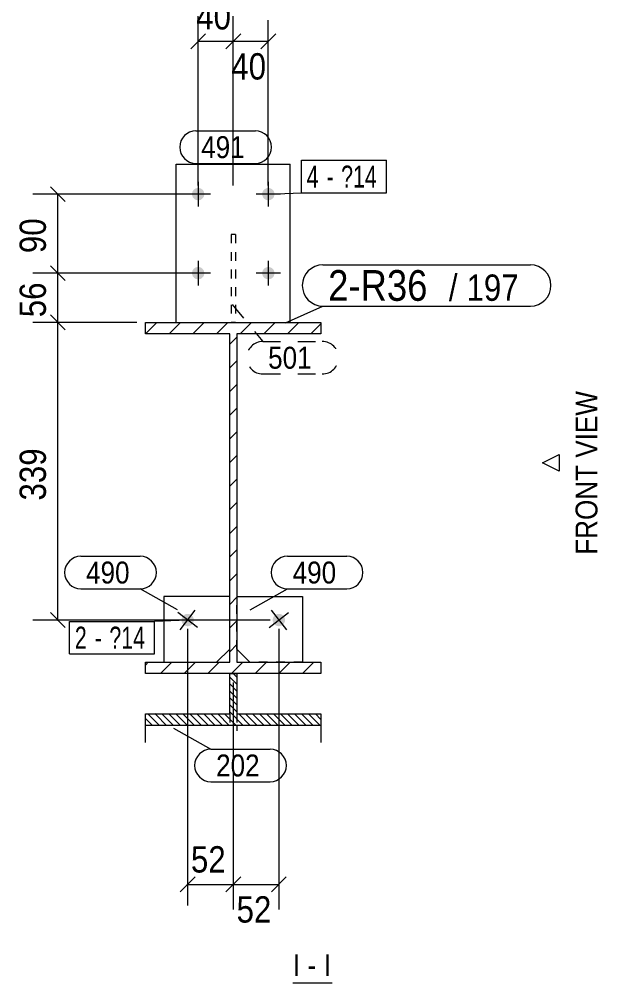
# Model space of a CAD drawing. Header units: millimetres. Extents: x 2 to 1174, y 1 to 825.
# Drawn here: x 519.7 to 585.6, y 71.7 to 181.4 of the extents above; entities that cross this region are included whole.
import ezdxf

# ---------------------------------------------------------------- set-up
doc = ezdxf.new("R2010")
doc.units = ezdxf.units.MM
for name, pattern in [('XKITLINE00', [0]), ('XKITLINE01', [4, 1, -1, 1, -1]), ('XKITLINE02', [4, 2, -2])]:
    doc.linetypes.add(name, pattern=pattern)
for name, color, linetype, lineweight in [('Bolt', 3, 'Continuous', 0), ('BoltMark', 7, 'Continuous', 0), ('Dimensions', 7, 'Continuous', 0), ('OtherObjectType', 7, 'Continuous', 0), ('Part', 2, 'Continuous', 0), ('PartMark', 7, 'Continuous', 0)]:
    doc.layers.add(name, color=color, linetype=linetype, lineweight=lineweight)
doc.styles.add('ARIAL', font='ARIAL.TTF')
doc.styles.add('ARIAL_NARROW', font='ARIALN.TTF')

# ---------------------------------------------------------------- blocks, each defined once
blk = doc.blocks.new('*A3')
at = {"layer": 'Part', "color": 7, "linetype": 'XKITLINE00', "lineweight": 0}
for p, q in [((534.06, 145.63), (535.36, 146.93)), ((536.76, 145.63), (538.06, 146.93)), ((539.45, 145.63), (540.75, 146.93)), ((542.15, 145.63), (543.45, 146.93)), ((544.84, 145.63), (546.14, 146.93)), ((547.53, 145.63), (548.83, 146.93)), ((550.23, 145.63), (551.53, 146.93)), ((552.92, 145.63), (554.06, 146.77)), ((534.06, 145.63), (534.06, 145.63)), ((543.66, 144.46), (544.46, 145.26)), ((543.66, 141.76), (544.46, 142.56)), ((543.66, 139.07), (544.46, 139.87)), ((543.66, 136.37), (544.46, 137.17)), ((543.66, 133.68), (544.46, 134.48)), ((543.66, 130.98), (544.46, 131.78)), ((543.66, 128.29), (544.46, 129.09)), ((543.66, 125.6), (544.46, 126.4)), ((543.66, 122.9), (544.46, 123.7)), ((543.66, 120.21), (544.46, 121.01)), ((543.66, 117.51), (544.46, 118.31)), ((543.66, 114.82), (544.46, 115.62)), ((543.66, 112.13), (544.46, 112.93)), ((543.66, 109.43), (544.46, 110.23)), ((534.06, 107.91), (534.38, 108.23)), ((535.78, 106.93), (537.08, 108.23)), ((538.47, 106.93), (539.77, 108.23)), ((541.16, 106.93), (542.46, 108.23)), ((543.86, 106.93), (545.16, 108.23)), ((546.55, 106.93), (547.85, 108.23)), ((549.25, 106.93), (550.55, 108.23)), ((551.94, 106.93), (553.24, 108.23))]:
    blk.add_line(p, q, dxfattribs=at)
blk = doc.blocks.new('*A4')
at = {"layer": 'Part', "color": 7, "linetype": 'XKITLINE00', "lineweight": 0}
for p, q in [((544.46, 105.74), (543.66, 106.54)), ((544.46, 106.54), (544.07, 106.93)), ((544.46, 104.95), (543.66, 105.75)), ((544.46, 104.15), (543.66, 104.95)), ((544.46, 103.36), (543.66, 104.16)), ((544.46, 102.56), (543.66, 103.36)), ((534.86, 101.82), (534.33, 102.35)), ((535.26, 102.22), (535.13, 102.35)), ((536.45, 101.02), (535.26, 102.22)), ((537.25, 101.02), (535.92, 102.35)), ((538.04, 101.02), (536.72, 102.35)), ((538.84, 101.02), (537.51, 102.35)), ((539.63, 101.02), (538.31, 102.35)), ((540.43, 101.02), (539.11, 102.35)), ((541.23, 101.02), (539.9, 102.35)), ((542.02, 101.02), (540.7, 102.35)), ((542.82, 101.02), (541.49, 102.35)), ((543.61, 101.02), (542.29, 102.35)), ((544.41, 101.02), (543.08, 102.35)), ((545.2, 101.02), (543.66, 102.57)), ((546, 101.02), (544.68, 102.35)), ((546.8, 101.02), (545.47, 102.35)), ((547.59, 101.02), (546.27, 102.35)), ((548.39, 101.02), (547.06, 102.35)), ((549.18, 101.02), (547.86, 102.35)), ((549.98, 101.02), (548.66, 102.35)), ((550.77, 101.02), (549.45, 102.35)), ((551.57, 101.02), (550.25, 102.35)), ((552.37, 101.02), (551.04, 102.35)), ((553.16, 101.02), (551.84, 102.35)), ((553.96, 101.02), (552.63, 102.35)), ((554.06, 101.71), (553.43, 102.35)), ((534.46, 101.42), (534.06, 101.82)), ((534.86, 101.02), (534.46, 101.42)), ((535.66, 101.02), (534.86, 101.82))]:
    blk.add_line(p, q, dxfattribs=at)
blk = doc.blocks.new('*A159')
at = {"layer": 'Bolt'}
blk.add_hatch(color=3, dxfattribs=at).paths.add_polyline_path([(538.41, 112.5), (538.38, 112.52), (538.36, 112.55), (538.33, 112.57), (538.31, 112.6), (538.29, 112.63), (538.27, 112.66), (538.26, 112.69), (538.24, 112.72), (538.22, 112.75), (538.21, 112.78), (538.2, 112.81), (538.19, 112.84), (538.18, 112.88), (538.17, 112.91), (538.17, 112.94), (538.17, 112.98), (538.16, 113.01), (538.16, 113.05), (538.17, 113.08), (538.17, 113.12), (538.17, 113.15), (538.18, 113.18), (538.19, 113.22), (538.2, 113.25), (538.21, 113.28), (538.22, 113.31), (538.24, 113.35), (538.25, 113.38), (538.27, 113.41), (538.29, 113.43), (538.31, 113.46), (538.33, 113.49), (538.36, 113.51), (538.38, 113.54), (538.41, 113.56), (538.43, 113.58), (538.46, 113.6), (538.49, 113.62), (538.52, 113.64), (538.55, 113.66), (538.58, 113.67), (538.61, 113.68), (538.64, 113.7), (538.68, 113.71), (538.71, 113.71), (538.74, 113.72), (538.78, 113.73), (538.81, 113.73), (538.85, 113.73), (538.88, 113.73), (538.91, 113.73), (538.95, 113.73), (538.98, 113.72), (539.02, 113.71), (539.05, 113.71), (539.08, 113.7), (539.11, 113.69), (539.15, 113.67), (539.18, 113.66), (539.21, 113.64), (539.24, 113.62), (539.27, 113.6), (539.29, 113.58), (539.32, 113.56), (539.35, 113.54), (539.37, 113.52), (539.39, 113.49), (539.41, 113.46), (539.44, 113.44), (539.45, 113.41), (539.47, 113.38), (539.49, 113.35), (539.5, 113.32), (539.52, 113.28), (539.53, 113.25), (539.54, 113.22), (539.55, 113.19), (539.55, 113.15), (539.56, 113.12), (539.56, 113.08), (539.56, 113.05), (539.56, 113.02), (539.56, 112.98), (539.56, 112.95), (539.55, 112.91), (539.55, 112.88), (539.54, 112.85), (539.53, 112.81), (539.52, 112.78), (539.5, 112.75), (539.49, 112.72), (539.47, 112.69), (539.46, 112.66), (539.44, 112.63), (539.42, 112.6), (539.39, 112.58), (539.37, 112.55), (539.35, 112.53), (539.32, 112.5), (539.3, 112.48), (539.27, 112.46), (539.24, 112.44), (539.21, 112.42), (539.18, 112.41), (539.15, 112.39), (539.12, 112.38), (539.08, 112.37), (539.05, 112.36), (539.02, 112.35), (538.98, 112.34), (538.95, 112.34), (538.92, 112.33), (538.88, 112.33), (538.85, 112.33), (538.81, 112.33), (538.78, 112.34), (538.75, 112.34), (538.71, 112.35), (538.68, 112.36), (538.65, 112.37), (538.61, 112.38), (538.58, 112.39), (538.55, 112.41), (538.52, 112.42), (538.49, 112.44), (538.46, 112.46), (538.43, 112.48)], flags=17)
at = {"layer": 'Bolt', "color": 3, "linetype": 'XKITLINE00', "lineweight": 0}
for p, q in [((538, 111.93), (539.72, 114.14)), ((539.97, 112.17), (537.76, 113.89))]:
    blk.add_line(p, q, dxfattribs=at)
blk = doc.blocks.new('*A160')
at = {"layer": 'Bolt'}
for points in [[(540.76, 161.5), (540.76, 161.46), (540.76, 161.43), (540.75, 161.4), (540.74, 161.36), (540.73, 161.33), (540.72, 161.3), (540.71, 161.26), (540.7, 161.23), (540.68, 161.2), (540.66, 161.17), (540.65, 161.14), (540.63, 161.11), (540.6, 161.09), (540.58, 161.06), (540.56, 161.04), (540.53, 161.01), (540.51, 160.99), (540.48, 160.97), (540.45, 160.95), (540.42, 160.93), (540.39, 160.91), (540.36, 160.9), (540.33, 160.88), (540.3, 160.87), (540.27, 160.86), (540.23, 160.85), (540.2, 160.85), (540.17, 160.84), (540.13, 160.83), (540.1, 160.83), (540.06, 160.83), (540.03, 160.83), (540, 160.83), (539.96, 160.84), (539.93, 160.85), (539.89, 160.85), (539.86, 160.86), (539.83, 160.87), (539.8, 160.88), (539.76, 160.9), (539.73, 160.91), (539.7, 160.93), (539.67, 160.95), (539.65, 160.97), (539.62, 160.99), (539.59, 161.01), (539.57, 161.04), (539.55, 161.06), (539.52, 161.09), (539.5, 161.11), (539.48, 161.14), (539.46, 161.17), (539.45, 161.2), (539.43, 161.23), (539.42, 161.26), (539.4, 161.3), (539.39, 161.33), (539.38, 161.36), (539.38, 161.4), (539.37, 161.43), (539.37, 161.46), (539.36, 161.5), (539.36, 161.53), (539.36, 161.57), (539.37, 161.6), (539.37, 161.63), (539.38, 161.67), (539.38, 161.7), (539.39, 161.73), (539.4, 161.77), (539.42, 161.8), (539.43, 161.83), (539.45, 161.86), (539.46, 161.89), (539.48, 161.92), (539.5, 161.95), (539.52, 161.98), (539.55, 162), (539.57, 162.03), (539.59, 162.05), (539.62, 162.07), (539.65, 162.09), (539.67, 162.11), (539.7, 162.13), (539.73, 162.15), (539.76, 162.16), (539.8, 162.18), (539.83, 162.19), (539.86, 162.2), (539.89, 162.21), (539.93, 162.22), (539.96, 162.22), (540, 162.23), (540.03, 162.23), (540.06, 162.23), (540.1, 162.23), (540.13, 162.23), (540.17, 162.22), (540.2, 162.22), (540.23, 162.21), (540.27, 162.2), (540.3, 162.19), (540.33, 162.18), (540.36, 162.16), (540.39, 162.15), (540.42, 162.13), (540.45, 162.11), (540.48, 162.09), (540.51, 162.07), (540.53, 162.05), (540.56, 162.03), (540.58, 162), (540.6, 161.98), (540.63, 161.95), (540.65, 161.92), (540.66, 161.89), (540.68, 161.86), (540.7, 161.83), (540.71, 161.8), (540.72, 161.77), (540.73, 161.73), (540.74, 161.7), (540.75, 161.67), (540.76, 161.63), (540.76, 161.6), (540.76, 161.57), (540.76, 161.53)], [(548.76, 161.5), (548.76, 161.46), (548.76, 161.43), (548.75, 161.4), (548.74, 161.36), (548.73, 161.33), (548.72, 161.3), (548.71, 161.26), (548.7, 161.23), (548.68, 161.2), (548.66, 161.17), (548.65, 161.14), (548.63, 161.11), (548.6, 161.09), (548.58, 161.06), (548.56, 161.04), (548.53, 161.01), (548.51, 160.99), (548.48, 160.97), (548.45, 160.95), (548.42, 160.93), (548.39, 160.91), (548.36, 160.9), (548.33, 160.88), (548.3, 160.87), (548.27, 160.86), (548.23, 160.85), (548.2, 160.85), (548.17, 160.84), (548.13, 160.83), (548.1, 160.83), (548.06, 160.83), (548.03, 160.83), (548, 160.83), (547.96, 160.84), (547.93, 160.85), (547.89, 160.85), (547.86, 160.86), (547.83, 160.87), (547.8, 160.88), (547.76, 160.9), (547.73, 160.91), (547.7, 160.93), (547.67, 160.95), (547.65, 160.97), (547.62, 160.99), (547.59, 161.01), (547.57, 161.04), (547.55, 161.06), (547.52, 161.09), (547.5, 161.11), (547.48, 161.14), (547.46, 161.17), (547.45, 161.2), (547.43, 161.23), (547.42, 161.26), (547.4, 161.3), (547.39, 161.33), (547.38, 161.36), (547.38, 161.4), (547.37, 161.43), (547.37, 161.46), (547.36, 161.5), (547.36, 161.53), (547.36, 161.57), (547.37, 161.6), (547.37, 161.63), (547.38, 161.67), (547.38, 161.7), (547.39, 161.73), (547.4, 161.77), (547.42, 161.8), (547.43, 161.83), (547.45, 161.86), (547.46, 161.89), (547.48, 161.92), (547.5, 161.95), (547.52, 161.98), (547.55, 162), (547.57, 162.03), (547.59, 162.05), (547.62, 162.07), (547.65, 162.09), (547.67, 162.11), (547.7, 162.13), (547.73, 162.15), (547.76, 162.16), (547.8, 162.18), (547.83, 162.19), (547.86, 162.2), (547.89, 162.21), (547.93, 162.22), (547.96, 162.22), (548, 162.23), (548.03, 162.23), (548.06, 162.23), (548.1, 162.23), (548.13, 162.23), (548.17, 162.22), (548.2, 162.22), (548.23, 162.21), (548.27, 162.2), (548.3, 162.19), (548.33, 162.18), (548.36, 162.16), (548.39, 162.15), (548.42, 162.13), (548.45, 162.11), (548.48, 162.09), (548.51, 162.07), (548.53, 162.05), (548.56, 162.03), (548.58, 162), (548.6, 161.98), (548.63, 161.95), (548.65, 161.92), (548.66, 161.89), (548.68, 161.86), (548.7, 161.83), (548.71, 161.8), (548.72, 161.77), (548.73, 161.73), (548.74, 161.7), (548.75, 161.67), (548.76, 161.63), (548.76, 161.6), (548.76, 161.57), (548.76, 161.53)], [(540.76, 152.5), (540.76, 152.46), (540.76, 152.43), (540.75, 152.4), (540.74, 152.36), (540.73, 152.33), (540.72, 152.3), (540.71, 152.26), (540.7, 152.23), (540.68, 152.2), (540.66, 152.17), (540.65, 152.14), (540.63, 152.11), (540.6, 152.09), (540.58, 152.06), (540.56, 152.04), (540.53, 152.01), (540.51, 151.99), (540.48, 151.97), (540.45, 151.95), (540.42, 151.93), (540.39, 151.91), (540.36, 151.9), (540.33, 151.88), (540.3, 151.87), (540.27, 151.86), (540.23, 151.85), (540.2, 151.85), (540.17, 151.84), (540.13, 151.83), (540.1, 151.83), (540.06, 151.83), (540.03, 151.83), (540, 151.83), (539.96, 151.84), (539.93, 151.85), (539.89, 151.85), (539.86, 151.86), (539.83, 151.87), (539.8, 151.88), (539.76, 151.9), (539.73, 151.91), (539.7, 151.93), (539.67, 151.95), (539.65, 151.97), (539.62, 151.99), (539.59, 152.01), (539.57, 152.04), (539.55, 152.06), (539.52, 152.09), (539.5, 152.11), (539.48, 152.14), (539.46, 152.17), (539.45, 152.2), (539.43, 152.23), (539.42, 152.26), (539.4, 152.3), (539.39, 152.33), (539.38, 152.36), (539.38, 152.4), (539.37, 152.43), (539.37, 152.46), (539.36, 152.5), (539.36, 152.53), (539.36, 152.57), (539.37, 152.6), (539.37, 152.63), (539.38, 152.67), (539.38, 152.7), (539.39, 152.73), (539.4, 152.77), (539.42, 152.8), (539.43, 152.83), (539.45, 152.86), (539.46, 152.89), (539.48, 152.92), (539.5, 152.95), (539.52, 152.98), (539.55, 153), (539.57, 153.03), (539.59, 153.05), (539.62, 153.07), (539.65, 153.09), (539.67, 153.11), (539.7, 153.13), (539.73, 153.15), (539.76, 153.16), (539.8, 153.18), (539.83, 153.19), (539.86, 153.2), (539.89, 153.21), (539.93, 153.22), (539.96, 153.22), (540, 153.23), (540.03, 153.23), (540.06, 153.23), (540.1, 153.23), (540.13, 153.23), (540.17, 153.22), (540.2, 153.22), (540.23, 153.21), (540.27, 153.2), (540.3, 153.19), (540.33, 153.18), (540.36, 153.16), (540.39, 153.15), (540.42, 153.13), (540.45, 153.11), (540.48, 153.09), (540.51, 153.07), (540.53, 153.05), (540.56, 153.03), (540.58, 153), (540.6, 152.98), (540.63, 152.95), (540.65, 152.92), (540.66, 152.89), (540.68, 152.86), (540.7, 152.83), (540.71, 152.8), (540.72, 152.77), (540.73, 152.73), (540.74, 152.7), (540.75, 152.67), (540.76, 152.63), (540.76, 152.6), (540.76, 152.57), (540.76, 152.53)], [(548.76, 152.5), (548.76, 152.46), (548.76, 152.43), (548.75, 152.4), (548.74, 152.36), (548.73, 152.33), (548.72, 152.3), (548.71, 152.26), (548.7, 152.23), (548.68, 152.2), (548.66, 152.17), (548.65, 152.14), (548.63, 152.11), (548.6, 152.09), (548.58, 152.06), (548.56, 152.04), (548.53, 152.01), (548.51, 151.99), (548.48, 151.97), (548.45, 151.95), (548.42, 151.93), (548.39, 151.91), (548.36, 151.9), (548.33, 151.88), (548.3, 151.87), (548.27, 151.86), (548.23, 151.85), (548.2, 151.85), (548.17, 151.84), (548.13, 151.83), (548.1, 151.83), (548.06, 151.83), (548.03, 151.83), (548, 151.83), (547.96, 151.84), (547.93, 151.85), (547.89, 151.85), (547.86, 151.86), (547.83, 151.87), (547.8, 151.88), (547.76, 151.9), (547.73, 151.91), (547.7, 151.93), (547.67, 151.95), (547.65, 151.97), (547.62, 151.99), (547.59, 152.01), (547.57, 152.04), (547.55, 152.06), (547.52, 152.09), (547.5, 152.11), (547.48, 152.14), (547.46, 152.17), (547.45, 152.2), (547.43, 152.23), (547.42, 152.26), (547.4, 152.3), (547.39, 152.33), (547.38, 152.36), (547.38, 152.4), (547.37, 152.43), (547.37, 152.46), (547.36, 152.5), (547.36, 152.53), (547.36, 152.57), (547.37, 152.6), (547.37, 152.63), (547.38, 152.67), (547.38, 152.7), (547.39, 152.73), (547.4, 152.77), (547.42, 152.8), (547.43, 152.83), (547.45, 152.86), (547.46, 152.89), (547.48, 152.92), (547.5, 152.95), (547.52, 152.98), (547.55, 153), (547.57, 153.03), (547.59, 153.05), (547.62, 153.07), (547.65, 153.09), (547.67, 153.11), (547.7, 153.13), (547.73, 153.15), (547.76, 153.16), (547.8, 153.18), (547.83, 153.19), (547.86, 153.2), (547.89, 153.21), (547.93, 153.22), (547.96, 153.22), (548, 153.23), (548.03, 153.23), (548.06, 153.23), (548.1, 153.23), (548.13, 153.23), (548.17, 153.22), (548.2, 153.22), (548.23, 153.21), (548.27, 153.2), (548.3, 153.19), (548.33, 153.18), (548.36, 153.16), (548.39, 153.15), (548.42, 153.13), (548.45, 153.11), (548.48, 153.09), (548.51, 153.07), (548.53, 153.05), (548.56, 153.03), (548.58, 153), (548.6, 152.98), (548.63, 152.95), (548.65, 152.92), (548.66, 152.89), (548.68, 152.86), (548.7, 152.83), (548.71, 152.8), (548.72, 152.77), (548.73, 152.73), (548.74, 152.7), (548.75, 152.67), (548.76, 152.63), (548.76, 152.6), (548.76, 152.57), (548.76, 152.53)]]:
    blk.add_hatch(color=3, dxfattribs=at).paths.add_polyline_path(points, flags=17)
at = {"layer": 'Bolt', "color": 3, "linetype": 'XKITLINE00', "lineweight": 0}
for p, q in [((540.06, 162.93), (540.06, 160.13)), ((548.06, 162.93), (548.06, 160.13)), ((541.46, 161.53), (538.66, 161.53)), ((549.46, 161.53), (546.66, 161.53)), ((540.06, 153.93), (540.06, 151.13)), ((548.06, 153.93), (548.06, 151.13)), ((541.46, 152.53), (538.66, 152.53)), ((549.46, 152.53), (546.66, 152.53))]:
    blk.add_line(p, q, dxfattribs=at)
blk = doc.blocks.new('*A161')
at = {"layer": 'Bolt'}
blk.add_hatch(color=3, dxfattribs=at).paths.add_polyline_path([(548.86, 113.6), (548.89, 113.62), (548.92, 113.64), (548.95, 113.66), (548.98, 113.67), (549.01, 113.69), (549.05, 113.7), (549.08, 113.71), (549.11, 113.71), (549.15, 113.72), (549.18, 113.73), (549.21, 113.73), (549.25, 113.73), (549.28, 113.73), (549.32, 113.73), (549.35, 113.73), (549.38, 113.72), (549.42, 113.71), (549.45, 113.71), (549.48, 113.7), (549.52, 113.68), (549.55, 113.67), (549.58, 113.66), (549.61, 113.64), (549.64, 113.62), (549.67, 113.6), (549.7, 113.58), (549.72, 113.56), (549.75, 113.54), (549.77, 113.51), (549.79, 113.49), (549.82, 113.46), (549.84, 113.43), (549.86, 113.41), (549.87, 113.38), (549.89, 113.35), (549.9, 113.31), (549.92, 113.28), (549.93, 113.25), (549.94, 113.22), (549.95, 113.18), (549.95, 113.15), (549.96, 113.12), (549.96, 113.08), (549.96, 113.05), (549.96, 113.01), (549.96, 112.98), (549.96, 112.94), (549.95, 112.91), (549.95, 112.88), (549.94, 112.84), (549.93, 112.81), (549.92, 112.78), (549.9, 112.75), (549.89, 112.72), (549.87, 112.69), (549.85, 112.66), (549.84, 112.63), (549.81, 112.6), (549.79, 112.57), (549.77, 112.55), (549.75, 112.52), (549.72, 112.5), (549.69, 112.48), (549.67, 112.46), (549.64, 112.44), (549.61, 112.42), (549.58, 112.41), (549.55, 112.39), (549.51, 112.38), (549.48, 112.37), (549.45, 112.36), (549.42, 112.35), (549.38, 112.34), (549.35, 112.34), (549.31, 112.33), (549.28, 112.33), (549.25, 112.33), (549.21, 112.33), (549.18, 112.34), (549.14, 112.34), (549.11, 112.35), (549.08, 112.36), (549.04, 112.37), (549.01, 112.38), (548.98, 112.39), (548.95, 112.41), (548.92, 112.42), (548.89, 112.44), (548.86, 112.46), (548.83, 112.48), (548.81, 112.5), (548.78, 112.53), (548.76, 112.55), (548.73, 112.58), (548.71, 112.6), (548.69, 112.63), (548.67, 112.66), (548.65, 112.69), (548.64, 112.72), (548.62, 112.75), (548.61, 112.78), (548.6, 112.81), (548.59, 112.85), (548.58, 112.88), (548.57, 112.91), (548.57, 112.95), (548.57, 112.98), (548.56, 113.02), (548.56, 113.05), (548.57, 113.08), (548.57, 113.12), (548.57, 113.15), (548.58, 113.19), (548.59, 113.22), (548.6, 113.25), (548.61, 113.28), (548.62, 113.32), (548.64, 113.35), (548.66, 113.38), (548.67, 113.41), (548.69, 113.44), (548.71, 113.46), (548.73, 113.49), (548.76, 113.52), (548.78, 113.54), (548.81, 113.56), (548.83, 113.58)], flags=17)
at = {"layer": 'Bolt', "color": 3, "linetype": 'XKITLINE00', "lineweight": 0}
for p, q in [((548.4, 114.14), (550.12, 111.93)), ((548.16, 112.17), (550.37, 113.89))]:
    blk.add_line(p, q, dxfattribs=at)
blk = doc.blocks.new('*A162')
at = {"layer": 'Part', "color": 2, "linetype": 'XKITLINE00', "lineweight": 0}
for p, q in [((534.06, 145.63), (534.06, 146.93)), ((534.06, 146.93), (554.06, 146.93)), ((554.06, 146.93), (554.06, 145.63)), ((543.66, 145.63), (534.06, 145.63)), ((543.66, 108.23), (543.66, 145.63)), ((554.06, 145.63), (544.46, 145.63)), ((544.46, 145.63), (544.46, 108.23)), ((534.06, 106.93), (534.06, 108.23)), ((534.06, 108.23), (543.66, 108.23)), ((544.46, 108.23), (554.06, 108.23)), ((554.06, 108.23), (554.06, 106.93)), ((554.06, 106.93), (534.06, 106.93))]:
    blk.add_line(p, q, dxfattribs=at)
blk = doc.blocks.new('*A163')
at = {"layer": 'Part', "color": 7, "linetype": 'XKITLINE01', "lineweight": 0}
for p, q in [((544.31, 156.93), (543.81, 156.93)), ((543.81, 156.93), (543.81, 146.93)), ((544.31, 156.93), (544.31, 146.93)), ((544.31, 146.93), (543.81, 146.93))]:
    blk.add_line(p, q, dxfattribs=at)
blk = doc.blocks.new('*A164')
at = {"layer": 'Part', "color": 2, "linetype": 'XKITLINE00', "lineweight": 0}
for p, q in [((543.66, 115.73), (536.16, 115.73)), ((536.16, 115.73), (536.16, 108.23)), ((542.16, 108.23), (543.66, 109.73))]:
    blk.add_line(p, q, dxfattribs=at)
at = {"layer": 'Part', "color": 7, "linetype": 'XKITLINE01', "lineweight": 0}
for p, q in [((543.66, 109.73), (543.66, 115.73)), ((536.16, 108.23), (542.16, 108.23))]:
    blk.add_line(p, q, dxfattribs=at)
blk = doc.blocks.new('*A165')
at = {"layer": 'Part', "color": 2, "linetype": 'XKITLINE00', "lineweight": 0}
for p, q in [((537.56, 146.93), (537.56, 164.93)), ((537.56, 164.93), (550.56, 164.93)), ((550.56, 146.93), (550.56, 164.93))]:
    blk.add_line(p, q, dxfattribs=at)
at = {"layer": 'Part', "color": 7, "linetype": 'XKITLINE01', "lineweight": 0}
blk.add_line((537.56, 146.93), (550.56, 146.93), dxfattribs=at)
blk = doc.blocks.new('*A166')
at = {"layer": 'Part', "color": 2, "linetype": 'XKITLINE00', "lineweight": 0}
for p, q in [((544.46, 115.73), (551.96, 115.73)), ((551.96, 115.73), (551.96, 108.23)), ((545.96, 108.23), (544.46, 109.73))]:
    blk.add_line(p, q, dxfattribs=at)
at = {"layer": 'Part', "color": 7, "linetype": 'XKITLINE01', "lineweight": 0}
for p, q in [((544.46, 109.73), (544.46, 115.73)), ((551.96, 108.23), (545.96, 108.23))]:
    blk.add_line(p, q, dxfattribs=at)
blk = doc.blocks.new('*A167')
at = {"layer": 'Part', "color": 2, "linetype": 'XKITLINE00', "lineweight": 0}
for p, q in [((543.66, 102.35), (543.66, 106.93)), ((543.66, 106.93), (544.46, 106.93)), ((544.46, 106.93), (544.46, 106.93)), ((544.46, 106.93), (544.46, 102.35)), ((534.06, 99.08), (534.06, 102.35)), ((534.06, 102.35), (543.66, 102.35)), ((544.46, 102.35), (554.06, 102.35)), ((554.06, 102.35), (554.06, 99.08)), ((554.06, 101.02), (534.06, 101.02))]:
    blk.add_line(p, q, dxfattribs=at)
at = {"layer": 'Part', "color": 7, "linetype": 'XKITLINE01', "lineweight": 0}
for p, q in [((543.66, 102.35), (543.66, 100.4)), ((544.46, 102.35), (544.46, 101.02)), ((544.46, 101.02), (544.46, 100.4))]:
    blk.add_line(p, q, dxfattribs=at)
blk = doc.blocks.new('*A369')
at = {"layer": 'Dimensions', "color": 7, "linetype": 'XKITLINE00', "lineweight": 0}
for p, q in [((523.22, 147.78), (524.91, 146.08)), ((533.06, 146.93), (521.21, 146.93)), ((524.06, 113.03), (524.06, 146.93)), ((548.26, 113.03), (521.21, 113.03)), ((523.22, 113.88), (524.91, 112.18))]:
    blk.add_line(p, q, dxfattribs=at)
at = {"layer": 'Dimensions', "color": 3}
for p in [(524.06, 146.93), (524.06, 113.03)]:
    blk.add_point(p, dxfattribs=at)
at = {"layer": 'Dimensions', "color": 3, "style": 'ARIAL', "width": 0.85}
blk.add_text('339', height=3, rotation=90.0002, dxfattribs=at).set_placement((522.71, 126.64))
blk = doc.blocks.new('*A370')
at = {"layer": 'Dimensions', "color": 7, "linetype": 'XKITLINE00', "lineweight": 0}
for p, q in [((539.06, 152.53), (521.21, 152.53)), ((523.22, 153.38), (524.91, 151.68)), ((524.06, 146.93), (524.06, 152.53)), ((523.22, 147.78), (524.91, 146.08)), ((533.06, 146.93), (521.21, 146.93))]:
    blk.add_line(p, q, dxfattribs=at)
at = {"layer": 'Dimensions', "color": 3}
for p in [(524.06, 152.53), (524.06, 146.93)]:
    blk.add_point(p, dxfattribs=at)
at = {"layer": 'Dimensions', "color": 3, "style": 'ARIAL', "width": 0.85}
blk.add_text('56', height=3, rotation=90.0002, dxfattribs=at).set_placement((522.71, 147.51))
blk = doc.blocks.new('*A371')
at = {"layer": 'Dimensions', "color": 7, "linetype": 'XKITLINE00', "lineweight": 0}
for p, q in [((523.22, 162.38), (524.91, 160.68)), ((539.06, 161.53), (521.21, 161.53)), ((524.06, 152.53), (524.06, 161.53)), ((539.06, 152.53), (521.21, 152.53)), ((523.22, 153.38), (524.91, 151.68))]:
    blk.add_line(p, q, dxfattribs=at)
at = {"layer": 'Dimensions', "color": 3}
for p in [(524.06, 161.53), (524.06, 152.53)]:
    blk.add_point(p, dxfattribs=at)
at = {"layer": 'Dimensions', "color": 3, "style": 'ARIAL', "width": 0.85}
blk.add_text('90', height=3, rotation=90.0002, dxfattribs=at).set_placement((522.71, 154.81))
blk = doc.blocks.new('*A372')
at = {"layer": 'Dimensions', "color": 7, "linetype": 'XKITLINE00', "lineweight": 0}
for p, q in [((538.86, 112.03), (538.86, 80.53)), ((544.06, 105.93), (544.06, 80.53)), ((539.71, 83.78), (538.02, 82.08)), ((544.91, 83.78), (543.22, 82.08)), ((538.86, 82.93), (544.06, 82.93))]:
    blk.add_line(p, q, dxfattribs=at)
at = {"layer": 'Dimensions', "color": 3}
for p in [(538.86, 82.93), (544.06, 82.93)]:
    blk.add_point(p, dxfattribs=at)
at = {"layer": 'Dimensions', "color": 3, "style": 'ARIAL', "width": 0.85}
blk.add_text('52', height=3, dxfattribs=at).set_placement((539.24, 84.28))
blk = doc.blocks.new('*A373')
at = {"layer": 'Dimensions', "color": 7, "linetype": 'XKITLINE00', "lineweight": 0}
for p, q in [((549.26, 112.03), (549.26, 80.08)), ((544.06, 105.93), (544.06, 80.08)), ((544.91, 83.78), (543.22, 82.08)), ((550.11, 83.78), (548.42, 82.08)), ((544.06, 82.93), (549.26, 82.93))]:
    blk.add_line(p, q, dxfattribs=at)
at = {"layer": 'Dimensions', "color": 3}
for p in [(544.06, 82.93), (549.26, 82.93)]:
    blk.add_point(p, dxfattribs=at)
at = {"layer": 'Dimensions', "color": 3, "style": 'ARIAL', "width": 0.85}
blk.add_text('52', height=3, dxfattribs=at).set_placement((544.44, 78.58))
blk = doc.blocks.new('*A374')
at = {"layer": 'Dimensions', "color": 7, "linetype": 'XKITLINE00', "lineweight": 0}
for p, q in [((540.06, 162.53), (540.06, 181.78)), ((544.06, 162.53), (544.06, 181.78)), ((540.91, 179.78), (539.22, 178.08)), ((540.06, 178.93), (544.06, 178.93)), ((544.91, 179.78), (543.22, 178.08))]:
    blk.add_line(p, q, dxfattribs=at)
at = {"layer": 'Dimensions', "color": 3}
for p in [(540.06, 178.93), (544.06, 178.93)]:
    blk.add_point(p, dxfattribs=at)
at = {"layer": 'Dimensions', "color": 3, "style": 'ARIAL', "width": 0.85}
blk.add_text('40', height=3, dxfattribs=at).set_placement((539.84, 180.28))
blk = doc.blocks.new('*A375')
at = {"layer": 'Dimensions', "color": 7, "linetype": 'XKITLINE00', "lineweight": 0}
for p, q in [((544.06, 162.53), (544.06, 181.33)), ((548.06, 162.53), (548.06, 181.33)), ((544.91, 179.78), (543.22, 178.08)), ((544.06, 178.93), (548.06, 178.93)), ((548.91, 179.78), (547.22, 178.08))]:
    blk.add_line(p, q, dxfattribs=at)
at = {"layer": 'Dimensions', "color": 3}
for p in [(544.06, 178.93), (548.06, 178.93)]:
    blk.add_point(p, dxfattribs=at)
at = {"layer": 'Dimensions', "color": 3, "style": 'ARIAL', "width": 0.85}
blk.add_text('40', height=3, dxfattribs=at).set_placement((543.84, 174.58))
blk = doc.blocks.new('*A376')
at = {"layer": 'BoltMark', "color": 7, "linetype": 'XKITLINE00', "lineweight": 0}
for p, q in [((551.83, 165.38), (561.52, 165.38)), ((551.83, 161.68), (551.83, 165.38)), ((561.52, 161.68), (561.52, 165.38)), ((548.06, 161.53), (551.83, 161.68)), ((551.83, 161.68), (561.52, 161.68))]:
    blk.add_line(p, q, dxfattribs=at)
at = {"layer": 'BoltMark', "color": 3, "style": 'ARIAL_NARROW', "width": 0.85}
for s, p in [('4', (552.43, 162.28)), ('?14', (556.36, 162.28)), ('-', (554.7, 162.28))]:
    blk.add_text(s, height=2.5, dxfattribs=at).set_placement(p)
blk = doc.blocks.new('*A377')
at = {"layer": 'BoltMark', "color": 7, "linetype": 'XKITLINE00', "lineweight": 0}
for p, q in [((538.86, 113.03), (535.1, 112.88)), ((525.41, 112.88), (535.1, 112.88)), ((525.41, 109.18), (525.41, 112.88)), ((535.1, 109.18), (535.1, 112.88)), ((525.41, 109.18), (535.1, 109.18))]:
    blk.add_line(p, q, dxfattribs=at)
at = {"layer": 'BoltMark', "color": 3, "style": 'ARIAL_NARROW', "width": 0.85}
for s, p in [('2', (526.01, 109.78)), ('?14', (529.94, 109.78)), ('-', (528.28, 109.78))]:
    blk.add_text(s, height=2.5, dxfattribs=at).set_placement(p)
blk = doc.blocks.new('*A378')
at = {"layer": 'PartMark', "color": 7, "linetype": 'XKITLINE00', "lineweight": 0}
for p, q in [((537.27, 100.71), (541.51, 98.32)), ((541.51, 98.32), (548.27, 98.32)), ((541.51, 94.62), (548.27, 94.62))]:
    blk.add_line(p, q, dxfattribs=at)
for centre, start, end in [((541.51, 96.47), 90, 270), ((548.27, 96.47), 270, 90)]:
    blk.add_arc(centre, 1.85, start, end, dxfattribs=at)
at = {"layer": 'PartMark', "color": 3, "style": 'ARIAL', "width": 0.85}
blk.add_text('202', height=2.5, dxfattribs=at).set_placement((542.11, 95.22))
blk = doc.blocks.new('*A379')
at = {"layer": 'PartMark', "color": 7, "linetype": 'XKITLINE02', "lineweight": 0}
for p, q in [((543.94, 148.96), (547.44, 144.75)), ((547.44, 144.75), (554.21, 144.75)), ((547.44, 141.05), (554.21, 141.05))]:
    blk.add_line(p, q, dxfattribs=at)
for centre, start, end in [((547.44, 142.9), 90, 270), ((554.21, 142.9), 270, 90)]:
    blk.add_arc(centre, 1.85, start, end, dxfattribs=at)
at = {"layer": 'PartMark', "color": 3, "style": 'ARIAL', "width": 0.85}
blk.add_text('501', height=2.5, dxfattribs=at).set_placement((548.04, 141.65))
blk = doc.blocks.new('*A380')
at = {"layer": 'PartMark', "color": 7, "linetype": 'XKITLINE00', "lineweight": 0}
for p, q in [((526.69, 120.29), (533.45, 120.29)), ((526.69, 116.59), (533.45, 116.59)), ((537.69, 114.2), (533.45, 116.59))]:
    blk.add_line(p, q, dxfattribs=at)
for centre, start, end in [((526.69, 118.44), 90, 270), ((533.45, 118.44), 270, 90)]:
    blk.add_arc(centre, 1.85, start, end, dxfattribs=at)
at = {"layer": 'PartMark', "color": 3, "style": 'ARIAL', "width": 0.85}
blk.add_text('490', height=2.5, dxfattribs=at).set_placement((527.29, 117.19))
blk = doc.blocks.new('*A381')
at = {"layer": 'PartMark', "color": 7, "linetype": 'XKITLINE00', "lineweight": 0}
for p, q in [((539.81, 168.73), (546.58, 168.73)), ((539.81, 165.03), (546.58, 165.03))]:
    blk.add_line(p, q, dxfattribs=at)
for centre, start, end in [((539.81, 166.88), 90, 270), ((546.58, 166.88), 270, 90)]:
    blk.add_arc(centre, 1.85, start, end, dxfattribs=at)
at = {"layer": 'PartMark', "color": 3, "style": 'ARIAL', "width": 0.85}
blk.add_text('491', height=2.5, dxfattribs=at).set_placement((540.41, 165.63))
blk = doc.blocks.new('*A382')
at = {"layer": 'PartMark', "color": 7, "linetype": 'XKITLINE00', "lineweight": 0}
for p, q in [((550.24, 120.29), (557, 120.29)), ((545.99, 114.2), (550.24, 116.59)), ((550.24, 116.59), (557, 116.59))]:
    blk.add_line(p, q, dxfattribs=at)
for centre, start, end in [((550.24, 118.44), 90, 270), ((557, 118.44), 270, 90)]:
    blk.add_arc(centre, 1.85, start, end, dxfattribs=at)
at = {"layer": 'PartMark', "color": 3, "style": 'ARIAL', "width": 0.85}
blk.add_text('490', height=2.5, dxfattribs=at).set_placement((550.84, 117.19))
blk = doc.blocks.new('*A383')
at = {"layer": 'PartMark', "color": 7, "linetype": 'XKITLINE00', "lineweight": 0}
for p, q in [((554.28, 153.48), (577.93, 153.48)), ((550.03, 146.88), (554.28, 148.78)), ((554.28, 148.78), (577.93, 148.78))]:
    blk.add_line(p, q, dxfattribs=at)
for centre, start, end in [((554.28, 151.13), 90, 270), ((577.93, 151.13), 270, 90)]:
    blk.add_arc(centre, 2.35, start, end, dxfattribs=at)
at = {"layer": 'PartMark', "color": 1, "style": 'ARIAL', "width": 0.85}
blk.add_text('2-R36', height=3.5, dxfattribs=at).set_placement((554.88, 149.38))
at = {"layer": 'PartMark', "color": 3, "style": 'ARIAL', "width": 0.85}
for s, p in [('/', (568.64, 149.38)), ('197', (570.65, 149.38))]:
    blk.add_text(s, height=3, dxfattribs=at).set_placement(p)
blk = doc.blocks.new('*A384')
at = {"layer": 'OtherObjectType', "color": 7, "linetype": 'XKITLINE00', "lineweight": 0}
for p, q in [((579.33, 130.93), (581.2, 131.87)), ((581.2, 131.87), (581.2, 129.99)), ((581.2, 129.99), (579.33, 130.93)), ((579.33, 130.93), (579.33, 130.93)), ((550.86, 71.73), (555.33, 71.73))]:
    blk.add_line(p, q, dxfattribs=at)
at = {"layer": 'OtherObjectType', "color": 7, "style": 'ARIAL', "width": 0.85}
blk.add_text('FRONT VIEW', height=2.5, rotation=90, dxfattribs=at).set_placement((585.58, 120.47))
for s, p in [('I', (550.86, 72.48)), ('I', (554.4, 72.48)), ('-', (552.54, 72.48))]:
    blk.add_text(s, height=2.5, dxfattribs=at).set_placement(p)

msp = doc.modelspace()

# ---------------------------------------------------------------- block references
at = {"lineweight": 0}
for name in ['*A374', '*A375', '*A381', '*A165', '*A376', '*A371', '*A160', '*A163', '*A370', '*A383', '*A379', '*A369', '*A3', '*A162', '*A380', '*A382', '*A164', '*A166', '*A159', '*A161', '*A377', '*A372', '*A373', '*A4', '*A167', '*A378']:
    msp.add_blockref(name, (0, 0), dxfattribs=at)
at = {"layer": 'OtherObjectType', "lineweight": 0}
msp.add_blockref('*A384', (0, 0), dxfattribs=at)

doc.saveas('drawing.dxf')
